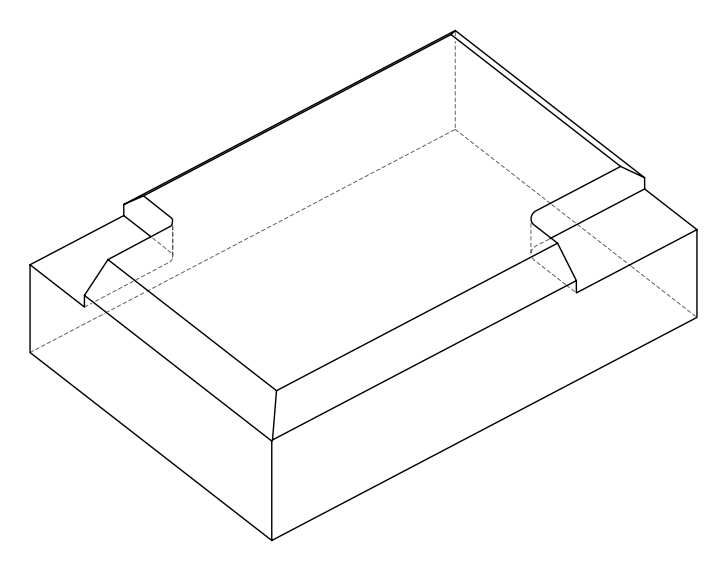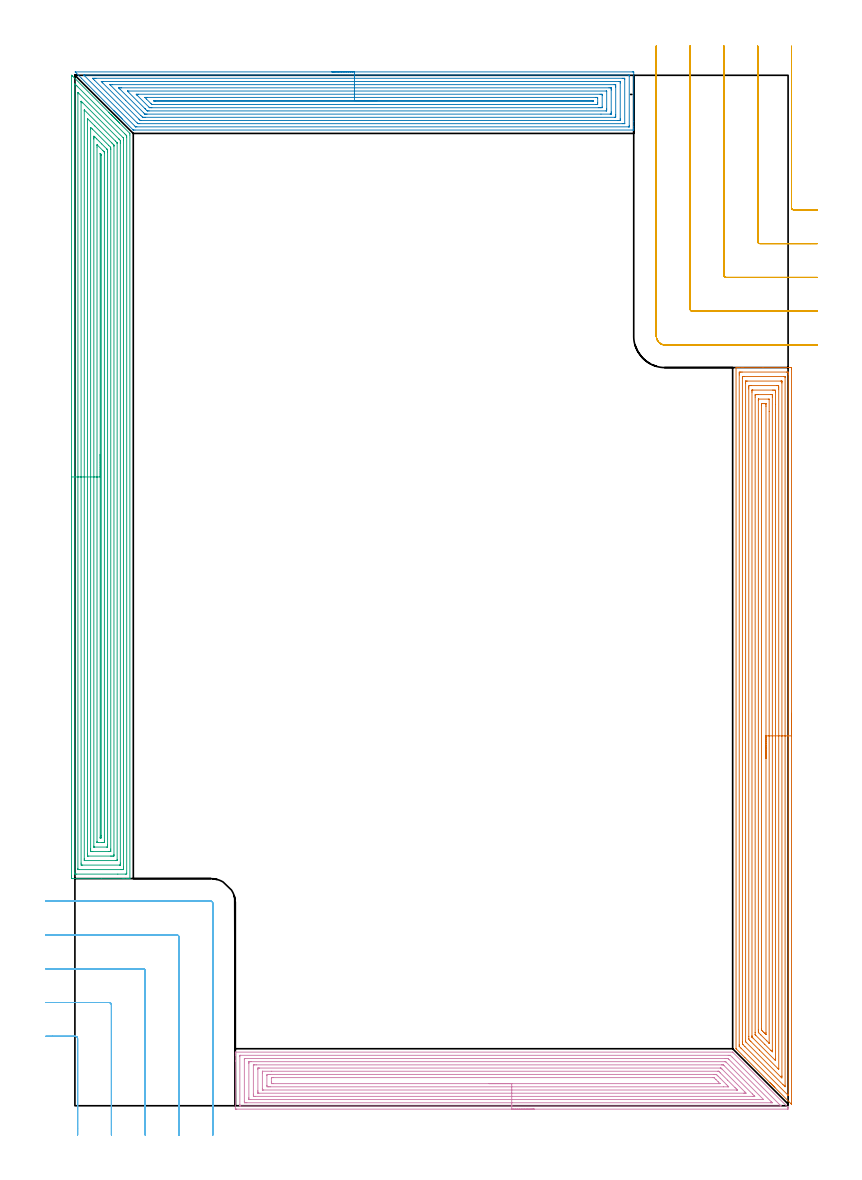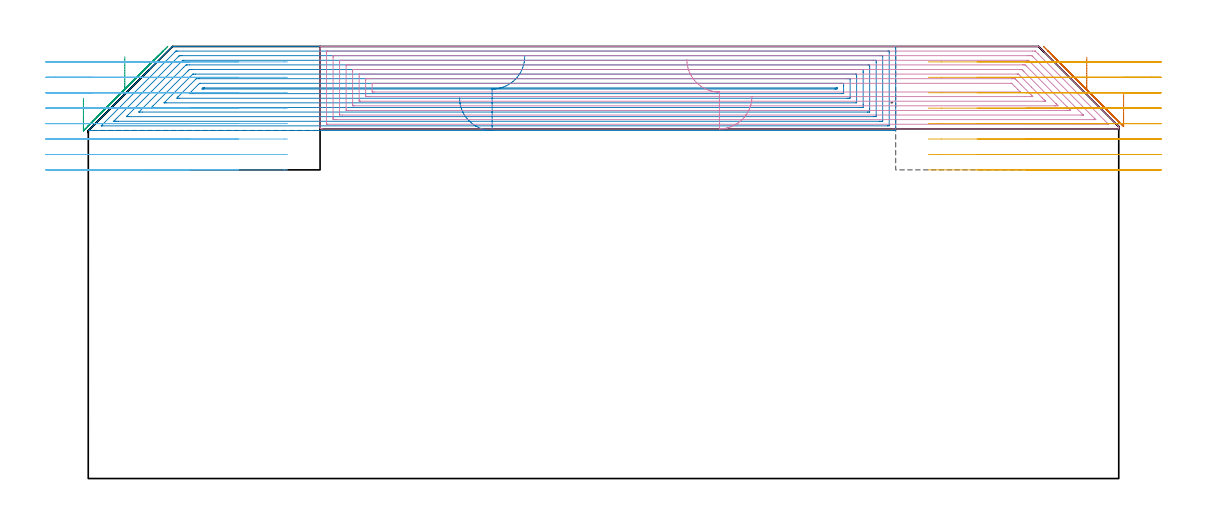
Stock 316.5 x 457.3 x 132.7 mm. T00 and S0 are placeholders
(PLAN: 6 operations, 1 tool changes, 110.3 min)
(1 AREA_MILL | FG_CHAMFER_SURFACE | UGT0205_001 | 23.06 min | 101301 mm3)
(2 AREA_MILL_1 | FG_CHAMFER_SURFACE_1 | UGT0205_001 | 19.04 min | 84866 mm3)
(3 AREA_MILL_2 | FG_CHAMFER_SURFACE_2 | UGT0205_001 | 27.74 min | 117032 mm3)
(4 AREA_MILL_3 | FG_CHAMFER_SURFACE_3 | UGT0205_001 | 17.29 min | 76366 mm3)
(5 MILL_CORNER_NOTCH_RECTANGULAR | CORNER_NOTCH_RECTANGULAR | UGT0201_094 | Follow Part, ap 5, ae 75% | 12.65 min | 329867 mm3)
(6 MILL_CORNER_NOTCH_RECTANGULAR_1 | CORNER_NOTCH_RECTANGULAR_1 | UGT0201_094 | Follow Part, ap 5, ae 75% | 10.48 min | 265559 mm3)
(TOOL UGT0205_001 | Chamfer Mill 20 x 3 x 45 deg. | D20 FL50 Z2)
(TOOL UGT0201_094 | End mill 20 mm | D20 FL38 Z4)
(OP 1 AREA_MILL)
G17 G21 G94 G90
T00 M6
G54
G17 G0 G90 X318. Y174.15 S1061 M3
G43 Z142.7 H0
Z118.1
G94 G1 Y174.112 Z117.228 F250.
Y173.998 Z116.364
Y173.809 Z115.512
Y173.547 Z114.68
Y173.213 Z113.874
Y172.81 Z113.1
Y172.342 Z112.364
Y171.81 Z111.672
Y171.221 Z111.029
Y170.578 Z110.44
Y169.886 Z109.908
Y169.15 Z109.44
Y168.376 Z109.037
Y167.57 Z108.703
Y166.738 Z108.441
Y165.887 Z108.252
Y165.022 Z108.138
Y164.15 Z108.1
Y0.857
X317.993 Y0.719 Z108.106
X317.845 Y0.857 Z108.255
X317.669 Y1.031 Z108.431
X310.703 Y7.996 Z115.395
X310.538 Y8.16 Z115.557
X310.377 Y8.322 Z115.721
X310.257 Y8.442 Z115.841
X310.098 Y8.6 Z115.997
X309.944 Y8.755 Z116.154
X309.811 Y8.888 Z116.287
X309.658 Y9.039 Z116.437
X309.51 Y9.189 Z116.588
X309.365 Y9.334 Z116.733
X309.218 Y9.479 Z116.877
X309.076 Y9.622 Z117.021
X308.918 Y9.78 Z117.179
X308.779 Y9.919 Z117.317
X308.643 Y10.056 Z117.455
X308.472 Y10.227 Z117.626
X297.344 Y21.355 Z128.755
X293.499 Y25.201 Z132.6
X293.404 Y25.305 Z132.69
X293.4 Y25.396 Z132.7
Y327.443
X293.406 Y327.59 Z132.693
X293.7 Y327.6 Z132.399
X294.085 Z132.014
X294.705 Z131.39
X295.895 Z130.202
X296.464 Z129.63
X305.267 Z120.831
X316.98 Z109.117
X317.575 Y327.595 Z108.523
X317.992 Y327.59 Z108.106
X317.996 Y327.424 Z108.102
X317.999 Y326.997 Z108.101
X318. Y164.15 Z108.1
X316.586 Z109.514
X316.585 Y4.873 Z109.515
X316.584 Y4.611 Z109.516
X316.582 Y4.581 Z109.518
X316.581 Y4.579 Z109.519
X316.572 Y4.585 Z109.528
X316.532 Y4.619 Z109.568
X316.496 Y4.654 Z109.604
X316.277 Y4.873 Z109.823
X295.585 Y25.565 Z130.515
X294.868 Y26.288 Z131.232
X294.821 Y26.342 Z131.279
X294.819 Y26.386 Z131.281
X294.816 Y26.484 Z131.284
X294.815 Y26.679 Z131.285
X294.814 Y27.07 Z131.286
Y324.32
X294.816 Y325.1 Z131.284
X294.817 Y325.212 Z131.283
X294.827 Y325.59 Z131.273
X295.205 Y325.597 Z130.895
X295.585 Y325.599 Z130.515
X296.082 Y325.6 Z130.018
X315.815 Y325.599 Z110.285
X316.316 Y325.596 Z109.784
X316.501 Y325.59 Z109.599
X316.579 Y325.563 Z109.521
X316.584 Y325.325 Z109.516
X316.585 Y325.212 Z109.515
X316.586 Y324.43 Z109.514
Y164.15
X315.172 Z110.928
X315.171 Y9.095 Z110.929
X315.169 Y8.442 Z110.931
X315.161 Z110.939
X314.936 Y8.664 Z111.164
X314.265 Y9.334 Z111.835
X297.344 Y26.255 Z128.756
X296.464 Y27.138 Z129.636
X296.424 Y27.18 Z129.676
X296.236 Y27.412 Z129.864
X296.23 Y28.073 Z129.87
X296.229 Y28.311 Z129.871
Y322.774
X296.234 Y323.427 Z129.866
X296.235 Y323.545 Z129.865
X296.243 Y323.591 Z129.857
X296.298 Y323.596 Z129.802
X296.464 Y323.598 Z129.636
X297.174 Y323.6 Z128.926
X314.766 Z111.334
X314.936 Y323.598 Z111.164
X315.106 Y323.594 Z110.994
X315.153 Y323.59 Z110.947
X315.165 Y323.584 Z110.935
X315.167 Y323.57 Z110.933
X315.17 Y323.507 Z110.93
X315.171 Y323.427 Z110.929
Y323.188
X315.172 Y164.15 Z110.928
X313.757 Z112.343
Y13.207
X313.755 Y12.904 Z112.345
X313.75 Y12.321 Z112.35
X313.177 Y12.873 Z112.923
X313.145 Y12.904 Z112.955
X297.977 Y28.073 Z128.123
X297.724 Y28.334 Z128.376
X297.653 Y28.408 Z128.447
X297.65 Y28.442 Z128.45
X297.646 Y28.515 Z128.454
X297.644 Y28.661 Z128.456
X297.643 Y320.75 Z128.457
X297.646 Y321.336 Z128.454
X297.65 Y321.535 Z128.45
X297.654 Y321.59 Z128.446
X297.7 Y321.593 Z128.4
X297.805 Y321.596 Z128.295
X298.223 Y321.6 Z127.877
X298.266 Z127.834
X313.219 Z112.881
X313.599 Y321.598 Z112.501
X313.694 Y321.595 Z112.406
X313.74 Y321.59 Z112.36
X313.751 Y321.585 Z112.349
X313.752 Y321.57 Z112.348
X313.755 Y321.476 Z112.345
X313.757 Y321.054 Z112.343
Y320.75
Y164.15
X312.343 Z113.757
Y16.426
X312.341 Y16.379 Z113.759
X312.337 Y16.286 Z113.763
X312.329 Y16.18 Z113.771
X312.297 Y16.209 Z113.803
X312.027 Y16.473 Z114.073
X303.771 Y24.727 Z122.329
X299.983 Y28.516 Z126.117
X299.536 Y28.965 Z126.564
X299.103 Y29.407 Z126.997
X299.062 Y29.857 Z127.038
X299.06 Y29.901 Z127.04
X299.057 Y30.75 Z127.043
Y30.796
Y318.12
X299.059 Y318.966 Z127.041
X299.061 Y319.009 Z127.039
X299.103 Y319.59 Z126.997
X299.361 Y319.596 Z126.739
X299.983 Y319.599 Z126.117
X300.237 Y319.6 Z125.863
X311.417 Y319.599 Z114.683
X311.673 Y319.598 Z114.427
X312.297 Y319.59 Z113.803
X312.339 Y318.966 Z113.761
X312.341 Y318.921 Z113.759
X312.343 Y318.073 Z113.757
Y164.15
X310.929 Z115.171
Y20.934
X310.928 Y20.539 Z115.172
X310.924 Y20.042 Z115.176
X310.923 Y20.038 Z115.177
X310.91 Y20.042 Z115.19
X310.538 Y20.411 Z115.562
X300.862 Y30.086 Z125.238
X300.534 Y30.419 Z125.566
X300.494 Y30.462 Z125.606
X300.478 Y30.483 Z125.622
X300.476 Y30.512 Z125.624
X300.473 Y30.618 Z125.627
X300.472 Y30.75 Z125.628
X300.471 Y31.146 Z125.629
X300.472 Y316.685 Z125.628
X300.474 Y317.181 Z125.626
X300.477 Y317.572 Z125.623
X300.481 Y317.591 Z125.619
X300.502 Y317.593 Z125.598
X300.553 Y317.597 Z125.547
X300.656 Y317.599 Z125.444
X300.862 Y317.6 Z125.238
X309.658 Y317.599 Z116.442
X310.127 Y317.597 Z115.973
X310.538 Y317.59 Z115.562
X310.922 Y317.568 Z115.178
X310.925 Y317.181 Z115.175
X310.928 Y316.785 Z115.172
X310.929 Y311.15 Z115.171
Y164.15
X309.515 Z116.585
X309.514 Y24.65 Z116.586
X309.513 Y24.504 Z116.587
X309.508 Y23.912 Z116.592
X308.895 Y24.504 Z117.205
X306.14 Y27.257 Z119.96
X302.192 Y31.206 Z123.908
X301.975 Y31.426 Z124.125
X301.922 Y31.482 Z124.178
X301.898 Y31.511 Z124.202
X301.892 Y31.537 Z124.208
X301.89 Y31.642 Z124.21
X301.886 Y32.388 Z124.214
X301.885 Y32.534 Z124.215
Y314.504
X301.887 Y315.25 Z124.213
X301.888 Y315.397 Z124.212
X301.892 Y315.574 Z124.208
X302.221 Y315.59 Z123.879
X302.423 Y315.598 Z123.677
X302.621 Y315.599 Z123.479
X303.3 Y315.6 Z122.8
X308.779 Z117.321
X309.459 Y315.598 Z116.641
X309.492 Y315.594 Z116.608
X309.499 Y315.592 Z116.601
X309.508 Y315.549 Z116.592
X309.51 Y315.397 Z116.59
X309.514 Y314.65 Z116.586
X309.515 Y314.504 Z116.585
Y164.15
X308.1 Z118.
Y28.073
X308.099 Y27.87 Z118.001
X308.096 Y27.801 Z118.004
X308.094 Y27.765 Z118.006
X308.023 Y27.831 Z118.077
X307.899 Y27.95 Z118.201
X307.774 Y28.073 Z118.326
X307.019 Y28.827 Z119.081
X304.381 Y31.466 Z121.719
X304.205 Y31.642 Z121.895
X303.501 Y32.35 Z122.599
X303.319 Y32.534 Z122.781
X303.307 Y32.732 Z122.793
X303.301 Y33.427 Z122.799
X303.3 Y33.63 Z122.8
Y312.924
X303.301 Y313.128 Z122.799
X303.305 Y313.537 Z122.795
X303.307 Y313.586 Z122.793
X303.314 Y313.591 Z122.786
X303.339 Y313.595 Z122.761
X303.393 Y313.598 Z122.707
X303.501 Y313.6 Z122.599
X307.911 Y313.599 Z118.189
X308.094 Y313.585 Z118.006
X308.099 Y313.534 Z118.001
Y313.517
X308.1 Y308.077 Z118.
Y164.15
X306.686 Z119.414
Y32.534
X306.683 Y31.983 Z119.417
X306.679 Y31.642 Z119.421
X306.676 Y31.63 Z119.424
X306.659 Y31.642 Z119.441
X306.14 Y32.157 Z119.96
X305.762 Y32.534 Z120.338
X305.26 Y33.036 Z120.84
X304.871 Y33.427 Z121.229
X304.74 Y33.565 Z121.36
X304.72 Y33.588 Z121.38
X304.718 Y33.601 Z121.382
X304.715 Y33.635 Z121.385
X304.714 Y33.704 Z121.386
Y33.981
Y310.935
X304.716 Y311.487 Z121.384
X304.718 Y311.568 Z121.382
X304.72 Y311.585 Z121.38
X304.729 Y311.59 Z121.371
X304.769 Y311.594 Z121.331
X304.932 Y311.598 Z121.168
X305.26 Y311.6 Z120.84
X305.484 Z120.616
X306.14 Z119.96
X306.364 Z119.736
X306.548 Y311.597 Z119.552
X306.64 Y311.593 Z119.46
X306.679 Y311.59 Z119.421
X306.68 Y311.563 Z119.42
X306.684 Y311.275 Z119.416
X306.686 Y310.935 Z119.414
Y310.381
Y164.15
Y163.278 Z119.452
Y162.414 Z119.566
Y161.562 Z119.754
Y160.73 Z120.017
Y159.924 Z120.351
Y159.15 Z120.753
Y158.414 Z121.222
Y157.722 Z121.753
Y157.079 Z122.343
Y156.49 Z122.986
Y155.959 Z123.678
Y155.49 Z124.414
Y155.087 Z125.188
Y154.753 Z125.994
Y154.491 Z126.826
Y154.302 Z127.677
Y154.188 Z128.542
Y154.15 Z129.414
G0 Z142.7
M5
M2
(OP 2 AREA_MILL_1)
G17 G21 G94 G90
T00 M6
G54
G17 G0 G90 X114.05 Y458.8 S1061 M3
G43 Z142.7 H0
Z116.9
G94 G1 X114.088 Z116.028 F250.
X114.202 Z115.164
X114.391 Z114.312
X114.653 Z113.48
X114.987 Z112.674
X115.39 Z111.9
X115.858 Z111.164
X116.39 Z110.472
X116.979 Z109.829
X117.622 Z109.24
X118.314 Z108.708
X119.05 Z108.24
X119.824 Z107.837
X120.63 Z107.503
X121.462 Z107.241
X122.313 Z107.052
X123.178 Z106.938
X124.05 Z106.9
X247.377
X247.764 Y458.797 Z106.902
X247.99 Y458.792 Z106.906
X248. Y458.563 Z107.134
Y436.778 Z128.917
Y434.391 Z131.304
Y433.694 Z132.005
Y433.398 Z132.302
Y433.025 Z132.666
X247.991 Y433.003 Z132.688
X247.825 Y433. Z132.7
X26.639
X25.905 Y433.004 Z132.69
X25.845 Y433.056 Z132.642
X25.818 Y433.081 Z132.617
X25.746 Y433.153 Z132.544
X20.966 Y437.932 Z127.764
X20.83 Y438.069 Z127.629
X20.662 Y438.237 Z127.461
X20.523 Y438.375 Z127.321
X20.383 Y438.515 Z127.182
X20.223 Y438.675 Z127.022
X20.08 Y438.817 Z126.878
X19.937 Y438.962 Z126.735
X19.785 Y439.114 Z126.584
X19.638 Y439.26 Z126.435
X19.49 Y439.409 Z126.289
X19.346 Y439.553 Z126.145
X19.195 Y439.703 Z125.992
X19.043 Y439.856 Z125.842
X18.908 Y439.991 Z125.707
X18.752 Y440.145 Z125.55
X18.596 Y440.303 Z125.395
X18.469 Y440.43 Z125.268
X18.309 Y440.588 Z125.107
X18.149 Y440.75 Z124.948
X18.031 Y440.868 Z124.83
X17.867 Y441.031 Z124.664
X17.702 Y441.197 Z124.501
X17.592 Y441.307 Z124.391
X17.424 Y441.473 Z124.221
X17.256 Y441.643 Z124.055
X2.891 Y456.009 Z109.69
X0.392 Y458.507 Z107.191
X0.276 Y458.624 Z107.074
X0.167 Y458.737 Z106.961
X0.119 Y458.792 Z106.906
X0.245 Y458.799 Z106.901
X0.276 Y458.8 Z106.9
X124.05
Y457.386 Z108.314
X245.59 Y457.385 Z108.315
X245.615
X245.99 Y457.368 Z108.332
X245.994 Y457.256 Z108.444
X245.999 Y457.004 Z108.696
Y434.871 Z130.829
X245.991 Y434.464 Z131.236
X245.988 Y434.42 Z131.28
X245.97 Y434.418 Z131.282
X245.916 Y434.416 Z131.284
X245.808 Y434.415 Z131.285
X245.59 Y434.414 Z131.286
X27.509
X27.074 Y434.416 Z131.284
X26.966 Y434.419 Z131.281
X26.944 Y434.421 Z131.279
X26.906 Y434.453 Z131.247
X26.833 Y434.521 Z131.179
X26.639 Y434.711 Z130.989
X4.297 Y457.052 Z108.648
X4.088 Y457.265 Z108.435
X4.012 Y457.345 Z108.355
X3.987 Y457.374 Z108.326
X4.006 Y457.379 Z108.321
X4.101 Y457.382 Z108.318
X4.297 Y457.386 Z108.314
X4.321
X124.05
Y455.972 Z109.728
X242.909 Y455.971 Z109.729
X243.468 Y455.97 Z109.73
X243.803 Y455.967 Z109.733
X243.914 Y455.965 Z109.735
X243.99 Y455.958 Z109.742
X243.994 Y455.834 Z109.866
X243.998 Y455.638 Z110.062
X244. Y455.443 Z110.257
X243.999 Y435.967 Z129.733
X243.996 Y435.901 Z129.799
X243.99 Y435.85 Z129.85
X243.984 Y435.835 Z129.865
X243.97 Y435.834 Z129.866
X243.803 Y435.831 Z129.869
X243.245 Y435.829 Z129.871
X242.909 Y435.828 Z129.872
X28.762 Y435.829 Z129.871
X28.427 Y435.83 Z129.87
X28.091 Y435.834 Z129.866
X27.998 Y435.835 Z129.865
X27.939 Y435.872 Z129.828
X27.838 Y435.968 Z129.732
X27.639 Y436.162 Z129.538
X8.766 Y455.033 Z110.667
X8.163 Y455.638 Z110.062
X7.872 Y455.935 Z109.765
X7.854 Y455.965 Z109.735
X7.872 Y455.966 Z109.734
X8.431 Y455.97 Z109.73
X8.766 Y455.971 Z109.729
X9.323 Y455.972 Z109.728
X124.05
Y454.557 Z111.143
X241.32
X241.885 Y454.555 Z111.145
X241.943 Y454.553 Z111.147
X241.978 Y454.551 Z111.149
X241.99 Y454.517 Z111.183
X241.994 Y454.307 Z111.393
X242. Y453.883 Z111.817
Y437.947 Z127.753
X241.997 Y437.497 Z128.203
X241.992 Y437.28 Z128.42
X241.99 Y437.256 Z128.444
X241.975 Y437.25 Z128.45
X241.917 Y437.247 Z128.453
X241.816 Y437.244 Z128.456
X241.122 Y437.243 Z128.457
X240.924
X29.32
X29.121 Y437.244 Z128.456
X29.037 Y437.248 Z128.452
X29.019 Y437.249 Z128.451
X28.937 Y437.323 Z128.377
X28.774 Y437.48 Z128.22
X28.54 Y437.71 Z127.99
X28.427 Y437.822 Z127.878
X12.34 Y453.908 Z111.792
X11.949 Y454.302 Z111.398
X11.759 Y454.497 Z111.203
X11.715 Y454.545 Z111.155
X11.713 Y454.552 Z111.148
X11.722 Y454.553 Z111.147
X11.783 Y454.555 Z111.145
X12.34 Y454.557 Z111.143
X12.538
X124.05
Y453.143 Z112.557
X239.334
X239.496 Y453.141 Z112.559
X239.82 Y453.136 Z112.564
X239.99 Y453.128 Z112.572
X239.994 Y453.076 Z112.624
X239.996 Y452.983 Z112.717
X240. Y452.323 Z113.377
Y452.097 Z113.603
Y439.703 Z125.997
X239.997 Y439.047 Z126.653
X239.99 Y438.817 Z126.883
X239.974 Y438.664 Z127.036
X239.659 Y438.659 Z127.041
X239.496 Y438.658 Z127.042
X31.108 Y438.657 Z127.043
X30.374 Y438.658 Z127.042
X30.214 Y438.66 Z127.04
X30.057 Y438.664 Z127.036
X29.893 Y438.817 Z126.883
X29.32 Y439.379 Z126.321
X22.514 Y446.184 Z119.516
X15.716 Y452.983 Z112.717
X15.652 Y453.049 Z112.651
X15.603 Y453.103 Z112.597
X15.577 Y453.132 Z112.568
X15.593 Y453.136 Z112.564
X15.756 Y453.14 Z112.56
X15.915 Y453.142 Z112.558
X16.647 Y453.143 Z112.557
X124.05
Y451.729 Z113.971
X237.026 Y451.728 Z113.972
X237.547 Y451.726 Z113.974
X237.926 Y451.722 Z113.978
X237.99 Y451.717 Z113.983
X237.996 Y451.653 Z114.047
X237.999 Y451.212 Z114.488
X238. Y450.763 Z114.937
Y441.025 Z124.675
X237.999 Y440.588 Z125.112
X237.995 Y440.144 Z125.556
X237.99 Y440.082 Z125.618
X237.937 Y440.078 Z125.622
X237.808 Y440.075 Z125.625
X237.547 Y440.072 Z125.628
X233.464 Y440.071 Z125.629
X32.001 Y440.072 Z125.628
X31.627 Y440.073 Z125.627
X31.108 Y440.078 Z125.622
X31.078 Y440.081 Z125.619
X31.044 Y440.112 Z125.588
X30.972 Y440.179 Z125.521
X30.833 Y440.316 Z125.384
X30.559 Y440.588 Z125.112
X19.937 Y451.212 Z114.488
X19.49 Y451.663 Z114.037
X19.441 Y451.717 Z113.983
X19.49 Y451.722 Z113.978
X19.865 Y451.726 Z113.974
X20.383 Y451.728 Z113.972
X20.755 Y451.729 Z113.971
X124.05
Y450.315 Z115.385
X235.772 Y450.314 Z115.386
X235.966 Y450.308 Z115.392
X235.99 Y450.245 Z115.455
X235.993 Y450.22 Z115.48
X235.999 Y450.09 Z115.61
Y442.359 Z123.341
X235.998 Y442.123 Z123.577
X235.99 Y441.883 Z123.817
X235.97 Y441.492 Z124.208
X235.76 Y441.486 Z124.214
X235.747 Y441.485 Z124.215
X32.895
X32.442 Y441.488 Z124.212
X32.222 Y441.49 Z124.21
X32.117 Y441.493 Z124.207
X32.001 Y441.601 Z124.099
X31.239 Y442.359 Z123.341
X31.108 Y442.489 Z123.211
X23.404 Y450.195 Z115.505
X23.349 Y450.252 Z115.448
X23.313 Y450.293 Z115.407
X23.301 Y450.309 Z115.391
X23.312 Y450.31 Z115.39
X23.527 Y450.312 Z115.388
X23.958 Y450.315 Z115.385
X124.05
Y448.9 Z116.8
X233.079
X233.628 Y448.897 Z116.803
X233.972 Y448.893 Z116.807
X233.998 Y448.556 Z117.144
X233.999 Y448.529 Z117.171
Y443.218 Z122.482
X233.972 Y442.907 Z122.793
X233.424 Y442.902 Z122.798
X233.079 Y442.9 Z122.8
X232.533
X34.136
X33.789
X33.238 Y442.904 Z122.796
X33.161 Y442.906 Z122.794
X32.994 Y443.06 Z122.64
X32.895 Y443.152 Z122.548
X27.533 Y448.515 Z117.185
X27.494 Y448.556 Z117.144
X27.192 Y448.893 Z116.807
X27.533 Y448.897 Z116.803
X28.079 Y448.9 Z116.8
X124.05
Y447.486 Z118.214
X231.291 Y447.485 Z118.215
X231.479
X231.989 Y447.479 Z118.221
X231.998 Y446.97 Z118.73
X232. Y445.198 Z120.502
X231.998 Y445.015 Z120.685
X231.992 Y444.321 Z121.379
X231.291 Y444.315 Z121.385
X231.105 Y444.314 Z121.386
X34.496
X34.319 Y444.316 Z121.384
X34.232 Y444.318 Z121.382
X34.192 Y444.32 Z121.38
X34.11 Y444.398 Z121.302
X33.789 Y444.709 Z120.991
X31.711 Y446.785 Z118.915
X31.108 Y447.391 Z118.309
X31.049 Y447.458 Z118.242
X31.031 Y447.479 Z118.221
X31.108 Y447.481 Z118.219
X31.296 Y447.484 Z118.216
X32.001 Y447.486 Z118.214
X32.187
X124.05
Y446.072 Z119.628
X229.331 Y446.071 Z119.629
X229.504 Y446.07 Z119.63
X229.677 Y446.066 Z119.634
X229.99 Y446.057 Z119.643
X229.995 Y445.9 Z119.8
X229.996 Y445.777 Z119.923
X229.994 Y445.747 Z119.953
X229.991 Y445.737 Z119.963
X229.966 Y445.735 Z119.965
X229.851 Y445.731 Z119.969
X229.677 Y445.728 Z119.972
X35.749
X35.576 Y445.729 Z119.971
X35.402 Y445.732 Z119.968
X35.288 Y445.735 Z119.965
X35.215 Y445.742 Z119.958
X35.184 Y445.772 Z119.928
X35.056 Y445.9 Z119.8
X34.9 Y446.065 Z119.635
X35.229 Y446.07 Z119.63
X35.403 Y446.071 Z119.629
X124.05 Y446.072 Z119.628
X124.922 Z119.666
X125.786 Z119.78
X126.638 Z119.969
X127.47 Z120.231
X128.276 Z120.565
X129.05 Z120.968
X129.786 Z121.436
X130.478 Z121.968
X131.121 Z122.557
X131.71 Z123.2
X132.241 Z123.892
X132.71 Z124.628
X133.113 Z125.402
X133.447 Z126.208
X133.709 Z127.04
X133.898 Z127.891
X134.012 Z128.756
X134.05 Z129.628
G0 Z142.7
M5
M2
(OP 3 AREA_MILL_2)
G17 G21 G94 G90
T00 M6
G54
G17 G0 G90 X-1.5 Y269.05 S1061 M3
G43 Z142.7 H0
Z116.8
G94 G1 Y269.088 Z115.929 F250.
Y269.202 Z115.064
Y269.391 Z114.212
Y269.653 Z113.38
Y269.987 Z112.574
Y270.39 Z111.8
Y270.858 Z111.064
Y271.39 Z110.372
Y271.979 Z109.729
Y272.622 Z109.14
Y273.314 Z108.609
Y274.05 Z108.14
Y274.824 Z107.737
Y275.63 Z107.403
Y276.462 Z107.141
Y277.313 Z106.952
Y278.178 Z106.838
Y279.05 Z106.8
X-1.499 Y457.047 Z106.801
X-1.493 Y457.287 Z106.807
X-1.491 Y457.299 Z106.808
X-1.413 Y457.298 Z106.887
X-1.403 Y457.296 Z106.896
X-1.388 Y457.287 Z106.911
X-1.332 Y457.232 Z106.968
X-0.969 Y456.871 Z107.328
X15.055 Y440.845 Z123.355
X15.442 Y440.46 Z123.738
X15.926 Y439.974 Z124.226
X16.17 Y439.731 Z124.468
X16.329 Y439.573 Z124.624
X16.486 Y439.415 Z124.783
X16.617 Y439.284 Z124.914
X16.773 Y439.13 Z125.068
X16.927 Y438.975 Z125.224
X17.063 Y438.838 Z125.361
X17.216 Y438.686 Z125.511
X17.367 Y438.534 Z125.665
X17.509 Y438.392 Z125.807
X17.66 Y438.243 Z125.955
X17.808 Y438.093 Z126.106
X17.956 Y437.945 Z126.253
X18.103 Y437.799 Z126.399
X18.249 Y437.652 Z126.547
X18.402 Y437.499 Z126.7
X18.547 Y437.355 Z126.842
X18.69 Y437.211 Z126.987
X18.848 Y437.053 Z127.146
X18.99 Y436.912 Z127.286
X19.131 Y436.771 Z127.428
X19.295 Y436.606 Z127.592
X19.434 Y436.468 Z127.73
X19.571 Y436.33 Z127.869
X19.741 Y436.16 Z128.039
X19.877 Y436.024 Z128.173
X24.325 Y431.576 Z132.621
X24.397 Y431.495 Z132.688
X24.4 Y430.804 Z132.7
Y100.962
X24.397 Y100.81 Z132.688
X24.37 Y100.807 Z132.661
X24.014 Y100.8 Z132.314
X23.627 Z131.926
X22.982 Z131.277
X21.773 Z130.07
X21.208 Z129.502
X11.823 Z120.12
X-0.969 Y100.801 Z107.328
X-1.184 Y100.803 Z107.113
X-1.492 Y100.808 Z106.806
X-1.494 Y100.88 Z106.803
X-1.499 Y101.408 Z106.801
X-1.5 Y101.942 Z106.8
Y279.05
X-0.086 Z108.214
X-0.085 Y453.121 Z108.215
X-0.082 Y453.521 Z108.218
X0.327 Y453.121 Z108.627
X0.805 Y452.645 Z109.105
X1.222 Y452.228 Z109.522
X22.095 Y431.355 Z130.395
X22.644 Y430.804 Z130.944
X22.982 Y430.456 Z131.282
X22.986 Y429.911 Z131.286
Y103.194
X22.982 Y102.81 Z131.282
X22.485 Y102.802 Z130.785
X19.049 Y102.8 Z127.349
X0.805 Z109.105
X0.307 Y102.802 Z108.607
X-0.082 Y102.81 Z108.218
X-0.086 Y103.194 Z108.214
Y103.197
Y279.05
X1.329 Z109.629
Y449.022
X1.331 Y449.55 Z109.631
X1.333 Y449.642 Z109.633
X1.334 Y449.648 Z109.634
X1.358 Y449.631 Z109.658
X1.448 Y449.55 Z109.748
X1.692 Y449.308 Z109.992
X21.4 Y429.6 Z129.7
X21.496 Y429.501 Z129.796
X21.543 Y429.45 Z129.843
X21.563 Y429.426 Z129.863
X21.564 Y429.384 Z129.864
X21.569 Y429.019 Z129.869
X21.571 Y428.653 Z129.871
Y105.872
X21.569 Y105.508 Z129.869
X21.564 Y104.979 Z129.864
X21.557 Y104.81 Z129.857
X21.383 Y104.803 Z129.683
X21.208 Y104.801 Z129.508
X20.499 Y104.8 Z128.799
X1.87 Z110.17
X1.692 Y104.802 Z109.992
X1.514 Y104.805 Z109.814
X1.396 Y104.81 Z109.696
X1.335 Y104.822 Z109.635
X1.333 Y104.858 Z109.633
X1.331 Y104.979 Z109.631
X1.329 Y105.344 Z109.629
Y279.05
X2.743 Z111.043
X2.744 Y445.087 Z111.044
X2.748 Y445.7 Z111.048
X2.75 Y445.765 Z111.05
X2.755 Y445.785 Z111.055
X2.802 Y445.74 Z111.102
X3.022 Y445.525 Z111.322
X3.465 Y445.087 Z111.765
X19.532 Y429.019 Z127.832
X19.632 Y428.917 Z127.932
X19.834 Y428.708 Z128.134
X20.15 Y428.376 Z128.45
X20.154 Y428.294 Z128.454
X20.155 Y428.126 Z128.455
X20.157 Y427.398 Z128.457
Y427.233
Y107.657
X20.153 Y106.933 Z128.453
X20.15 Y106.827 Z128.45
X20.147 Y106.809 Z128.447
X20.125 Y106.807 Z128.425
X20.073 Y106.804 Z128.373
X19.86 Y106.801 Z128.16
X3.431 Y106.8 Z111.731
X3.029 Y106.806 Z111.329
X2.828 Y106.81 Z111.128
X2.749 Y106.824 Z111.049
X2.743 Y107.657 Z111.043
Y279.05
X4.157 Z112.457
X4.158 Y441.516 Z112.458
X4.159 Y441.712 Z112.459
X4.163 Y441.909 Z112.463
X4.164 Y441.923 Z112.464
X4.171 Y441.919 Z112.471
X4.213 Y441.883 Z112.513
X4.276 Y441.825 Z112.576
X17.975 Y428.126 Z126.275
X18.547 Y427.549 Z126.847
X18.703 Y427.387 Z127.003
X18.736 Y427.347 Z127.036
X18.739 Y427.299 Z127.039
X18.741 Y427.233 Z127.041
X18.743 Y427.036 Z127.043
Y109.245
X18.741 Y109.047 Z127.041
X18.739 Y108.916 Z127.039
X18.736 Y108.819 Z127.036
X18.705 Y108.81 Z127.005
X18.547 Y108.805 Z126.847
X18.297 Y108.801 Z126.597
X4.262 Z112.562
X4.206 Y108.803 Z112.506
X4.175 Y108.806 Z112.475
X4.165 Y108.809 Z112.465
X4.163 Y108.851 Z112.463
X4.158 Y109.245 Z112.458
X4.157 Y109.443 Z112.457
Y109.64
Y279.05
X5.571 Z113.871
X5.572 Y437.945 Z113.872
X5.573 Y438.021 Z113.873
X5.576 Y438.058 Z113.876
X5.577 Y438.062 Z113.877
X5.582 Y438.06 Z113.882
X5.705 Y437.945 Z114.005
X8.831 Y434.821 Z117.131
X16.419 Y427.233 Z124.719
X16.773 Y426.877 Z125.073
X17.303 Y426.341 Z125.603
X17.322 Y426.302 Z125.622
X17.325 Y426.27 Z125.625
X17.327 Y426.201 Z125.627
X17.328 Y426.061 Z125.628
X17.329 Y425.781 Z125.629
Y111.561
X17.327 Y111.228 Z125.627
X17.324 Y110.948 Z125.624
X17.322 Y110.818 Z125.622
X17.19 Y110.808 Z125.49
X16.773 Y110.803 Z125.073
X16.31 Y110.8 Z124.61
X15.885 Z124.185
X6.127 Y110.801 Z114.427
X5.661 Y110.804 Z113.961
X5.589 Y110.81 Z113.889
X5.578 Y110.888 Z113.878
X5.575 Y111.228 Z113.875
X5.572 Y111.787 Z113.872
X5.571 Y279.05 Z113.871
X6.985 Z115.285
X6.986 Y433.482 Z115.286
X6.987 Y433.51 Z115.287
X7.014 Y434.176 Z115.314
X7.72 Y433.482 Z116.02
X14.998 Y426.204 Z123.298
X15.75 Y425.448 Z124.05
X15.885 Y425.305 Z124.185
X15.913 Y424.555 Z124.213
X15.914 Y424.527 Z124.214
X15.915 Y113.906 Z124.215
X15.912 Y113.013 Z124.212
X15.91 Y112.988 Z124.21
X15.885 Y112.81 Z124.185
X15.209 Y112.801 Z123.509
X7.902 Z116.202
X7.222 Y112.804 Z115.522
X7.014 Y112.81 Z115.314
X6.99 Y113.013 Z115.29
X6.988 Y113.04 Z115.288
X6.985 Y113.906 Z115.285
Y279.05
X8.4 Z116.7
Y429.019
X8.401 Y429.409 Z116.701
X8.404 Y429.911 Z116.704
X8.407 Y430.295 Z116.707
X8.789 Y429.959 Z117.089
X8.84 Y429.911 Z117.14
X9.676 Y429.078 Z117.976
X11.894 Y426.86 Z120.194
X14.111 Y424.642 Z122.411
X14.198 Y424.555 Z122.498
X14.285 Y424.465 Z122.585
X14.461 Y424.28 Z122.761
X14.494 Y424.232 Z122.794
X14.496 Y424.212 Z122.796
X14.499 Y424.166 Z122.799
X14.5 Y423.663 Z122.8
Y423.271
Y115.691
X14.499 Y115.302 Z122.799
X14.494 Y114.908 Z122.794
X14.492 Y114.81 Z122.792
X14.443 Y114.807 Z122.743
X14.333 Y114.803 Z122.633
X14.111 Y114.8 Z122.411
X8.789 Z117.089
X8.567 Y114.803 Z116.867
X8.457 Y114.807 Z116.757
X8.408 Y114.81 Z116.708
X8.406 Y114.843 Z116.706
X8.403 Y114.94 Z116.703
X8.4 Y115.189 Z116.7
Y279.05
X9.814 Z118.114
Y425.448
X9.818 Y426.198 Z118.118
X9.821 Y426.341 Z118.121
X9.827 Y426.466 Z118.127
X9.863 Y426.433 Z118.163
X9.961 Y426.341 Z118.261
X12.337 Y423.967 Z120.637
X12.641 Y423.663 Z120.941
X12.948 Y423.351 Z121.248
X13.035 Y423.26 Z121.335
X13.08 Y423.21 Z121.38
X13.081 Y423.19 Z121.381
X13.084 Y423.097 Z121.384
X13.086 Y422.909 Z121.386
Y422.77
Y117.477
X13.084 Y117.1 Z121.384
X13.082 Y116.911 Z121.382
X13.079 Y116.826 Z121.379
X13.001 Y116.808 Z121.301
X12.337 Y116.802 Z120.637
X12.122 Y116.8 Z120.422
X10.348 Z118.648
X9.856 Y116.805 Z118.156
X9.829 Y116.809 Z118.129
X9.82 Y116.812 Z118.12
X9.818 Y116.824 Z118.118
X9.816 Y116.896 Z118.116
X9.814 Y117.043 Z118.114
Y117.338
Y279.05
X11.228 Z119.528
X11.229 Y422.323 Z119.529
X11.231 Y422.472 Z119.531
X11.234 Y422.59 Z119.534
X11.236 Y422.608 Z119.536
X11.244 Y422.603 Z119.544
X11.274 Y422.576 Z119.574
X11.45 Y422.402 Z119.75
X11.579 Y422.269 Z119.879
X11.642 Y422.2 Z119.942
X11.665 Y422.161 Z119.965
X11.667 Y422.1 Z119.967
X11.67 Y421.877 Z119.97
X11.672 Y421.654 Z119.972
Y119.931
X11.671 Y119.262 Z119.971
X11.669 Y119.041 Z119.969
X11.665 Y118.824 Z119.965
X11.45 Y118.81 Z119.75
X11.297 Y118.807 Z119.597
X11.243 Y118.81 Z119.543
X11.235 Y118.812 Z119.535
X11.232 Y118.836 Z119.532
X11.23 Y118.89 Z119.53
X11.228 Y119.038 Z119.528
Y119.262
Y279.05
Y279.922 Z119.566
Y280.786 Z119.68
Y281.638 Z119.869
Y282.47 Z120.131
Y283.276 Z120.465
Y284.05 Z120.868
Y284.786 Z121.337
Y285.478 Z121.868
Y286.121 Z122.457
Y286.71 Z123.1
Y287.241 Z123.792
Y287.71 Z124.528
Y288.113 Z125.302
Y288.447 Z126.108
Y288.709 Z126.94
Y288.898 Z127.792
Y289.012 Z128.657
Y289.05 Z129.528
G0 Z142.7
M5
M2
(OP 4 AREA_MILL_3)
G17 G21 G94 G90
T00 M6
G54
G17 G0 G90 X203.85 Y-1.5 S1061 M3
G43 Z142.7 H0
Z117.4
G94 G1 X203.812 Z116.528 F250.
X203.698 Z115.663
X203.509 Z114.812
X203.247 Z113.98
X202.913 Z113.174
X202.51 Z112.4
X202.041 Z111.664
X201.51 Z110.972
X200.921 Z110.329
X200.278 Z109.74
X199.586 Z109.208
X198.85 Z108.74
X198.076 Z108.337
X197.27 Z108.003
X196.438 Z107.741
X195.586 Z107.552
X194.722 Z107.438
X193.85 Z107.4
X71.826
X71.534 Y-1.497 Z107.402
X71.21 Y-1.492 Z107.406
X71.2 Y-1.163 Z107.734
Y19.894 Z128.79
Y22.304 Z131.199
Y23.02 Z131.92
Y23.316 Z132.215
X71.207 Y23.739 Z132.631
X71.21 Y23.797 Z132.688
X71.379 Y23.8 Z132.7
X291.737
X291.895 Y23.797 Z132.689
X291.991 Y23.711 Z132.608
X316.301 Y-0.599 Z108.297
X316.47 Y-0.772 Z108.125
X316.497 Y-0.807 Z108.088
X316.5 Y-0.987 Z107.911
Y-1.491 Z107.405
X316.369 Y-1.5 Z107.4
X193.85
Y-0.086 Z108.814
X73.532 Y-0.085 Z108.815
X73.369 Y-0.082 Z108.818
X73.26 Y-0.079 Z108.821
X73.209 Y-0.074 Z108.826
X73.207 Y-0.062 Z108.838
X73.204 Y-0.004 Z108.896
X73.2 Y0.409 Z109.309
Y21.825 Z130.725
X73.204 Y22.304 Z131.204
X73.207 Y22.355 Z131.255
X73.209 Y22.375 Z131.275
X73.287 Y22.379 Z131.279
X73.45 Y22.384 Z131.284
X73.533 Y22.385 Z131.285
X289.949 Y22.386 Z131.286
X290.765 Y22.382 Z131.282
X290.843 Y22.379 Z131.279
X290.863 Y22.375 Z131.275
X290.89 Y22.353 Z131.253
X290.943 Y22.304 Z131.204
X291.737 Y21.513 Z130.413
X313.254 Y-0.004 Z108.896
X313.312 Y-0.069 Z108.831
X313.322 Y-0.082 Z108.818
X313.321 Y-0.083 Z108.817
X313.301 Y-0.085 Z108.815
X313.273 Y-0.086 Z108.814
X193.85
Y1.328 Z110.228
X76.296 Y1.329 Z110.229
X75.854
X75.402 Y1.333 Z110.233
X75.253 Y1.335 Z110.235
X75.21 Y1.342 Z110.242
X75.206 Y1.444 Z110.344
X75.202 Y1.579 Z110.479
X75.201 Y1.781 Z110.681
X75.2 Y1.982 Z110.882
X75.201 Y20.519 Z129.419
X75.202 Y20.719 Z129.619
X75.21 Y20.922 Z129.822
X75.213 Y20.965 Z129.865
X75.233 Y20.967 Z129.867
X75.289 Y20.969 Z129.869
X75.402 Y20.971 Z129.871
X288.602
X289.055
X289.5 Y20.968 Z129.868
X289.722 Y20.965 Z129.865
X289.833 Y20.956 Z129.856
X289.949 Y20.847 Z129.747
X290.28 Y20.519 Z129.419
X309.02 Y1.781 Z110.681
X309.316 Y1.483 Z110.383
X309.399 Y1.397 Z110.297
X309.445 Y1.344 Z110.244
X309.451 Y1.334 Z110.234
X309.445 Y1.333 Z110.233
X309.326 Y1.33 Z110.23
X309.175 Y1.329 Z110.229
X308.722 Y1.328 Z110.228
X193.85
Y2.743 Z111.643
X78.014
X77.252 Y2.749 Z111.649
X77.213
X77.21 Y2.794 Z111.694
X77.205 Y2.902 Z111.802
X77.202 Y3.12 Z112.02
X77.2 Y3.555 Z112.455
Y18.725 Z127.625
X77.202 Y19.176 Z128.076
X77.205 Y19.396 Z128.296
X77.21 Y19.506 Z128.406
X77.214 Y19.551 Z128.451
X77.265 Y19.552 Z128.452
X78.084 Y19.557 Z128.457
X78.154
X288.231
X288.643 Y19.553 Z128.453
X288.745 Y19.55 Z128.45
X288.794 Y19.545 Z128.445
X288.862 Y19.481 Z128.381
X289.055 Y19.294 Z128.194
X291.849 Y16.503 Z125.403
X305.495 Y2.856 Z111.756
X305.565 Y2.785 Z111.685
X305.595 Y2.75 Z111.65
X305.597 Y2.746 Z111.646
X305.596 Y2.745 Z111.645
X305.576 Y2.744 Z111.644
X305.49 Y2.743 Z111.643
X305.146
X193.85
Y4.157 Z113.057
X79.872 Y4.158 Z113.058
X79.275 Y4.161 Z113.061
X79.227 Y4.164 Z113.064
X79.21 Y4.172 Z113.072
X79.204 Y4.232 Z113.132
X79.202 Y4.458 Z113.358
X79.2 Y5.128 Z114.028
X79.201 Y17.842 Z126.742
X79.203 Y18.01 Z126.91
X79.207 Y18.094 Z126.994
X79.209 Y18.13 Z127.03
X79.27 Y18.136 Z127.036
X79.573 Y18.14 Z127.04
X79.872 Y18.142 Z127.042
X80.465 Y18.143 Z127.043
X286.967
X287.267 Y18.141 Z127.041
X287.568 Y18.136 Z127.036
X287.758 Y18.132 Z127.032
X287.857 Y18.037 Z126.937
X288.058 Y17.842 Z126.742
X300.677 Y5.225 Z114.125
X301.443 Y4.458 Z113.358
X301.571 Y4.327 Z113.227
X301.72 Y4.163 Z113.063
X301.685 Y4.161 Z113.061
X301.571 Y4.159 Z113.059
X300.978 Y4.157 Z113.057
X300.677
X193.85
Y5.571 Z114.471
X81.66 Y5.572 Z114.472
X81.437 Y5.573 Z114.473
X81.282 Y5.576 Z114.476
X81.213 Y5.578 Z114.478
X81.21 Y5.617 Z114.517
X81.203 Y5.806 Z114.706
X81.201 Y6.242 Z115.142
X81.2 Y6.701 Z115.601
Y16.058 Z124.958
X81.202 Y16.515 Z125.415
X81.207 Y16.669 Z125.569
X81.21 Y16.719 Z125.619
X81.241 Y16.722 Z125.622
X81.324 Y16.725 Z125.625
X81.66 Y16.728 Z125.628
X81.881 Y16.729 Z125.629
X286.373 Y16.728 Z125.628
X286.597 Y16.727 Z125.627
X286.678 Y16.724 Z125.624
X286.716 Y16.722 Z125.622
X286.877 Y16.567 Z125.467
X287.138 Y16.312 Z125.212
X287.267 Y16.185 Z125.085
X287.395 Y16.058 Z124.958
X297.21 Y6.242 Z115.142
X297.318 Y6.132 Z115.032
X297.53 Y5.913 Z114.813
X297.851 Y5.578 Z114.478
X297.769 Y5.576 Z114.476
X297.101 Y5.572 Z114.472
X296.879 Y5.571 Z114.471
X193.85
Y6.985 Z115.885
X83.597 Y6.986 Z115.886
X83.448 Y6.987 Z115.887
X83.299 Y6.99 Z115.89
X83.21 Y6.993 Z115.893
X83.205 Y7.052 Z115.952
X83.202 Y7.135 Z116.035
X83.2 Y7.382 Z116.282
Y14.52 Z123.42
X83.206 Y15.165 Z124.065
X83.21 Y15.288 Z124.188
X83.217 Y15.308 Z124.208
X83.249 Y15.311 Z124.211
X83.299 Y15.314 Z124.214
X87.321 Y15.315 Z124.215
X285.33
X285.48 Y15.314 Z124.214
X285.629 Y15.31 Z124.21
X285.668 Y15.308 Z124.208
X285.697 Y15.294 Z124.194
X285.744 Y15.253 Z124.153
X285.836 Y15.165 Z124.065
X286.373 Y14.629 Z123.529
X289.675 Y11.328 Z120.228
X292.976 Y8.027 Z116.927
X293.525 Y7.477 Z116.377
X293.863 Y7.135 Z116.035
X293.974 Y7.017 Z115.917
X293.989 Y6.992 Z115.892
X293.923 Y6.989 Z115.889
X293.824 Y6.987 Z115.887
X293.674 Y6.985 Z115.885
X293.525
X193.85
Y8.399 Z117.299
X86.65 Y8.4 Z117.3
X86.13
X85.754 Y8.402 Z117.302
X85.236 Y8.407 Z117.307
X85.203 Y8.919 Z117.819
X85.201 Y8.954 Z117.854
Y13.381 Z122.281
X85.202 Y13.415 Z122.315
X85.236 Y13.893 Z122.793
X85.612 Y13.897 Z122.797
X86.13 Y13.9 Z122.8
X86.503
X283.692
X284.067 Y13.898 Z122.798
X284.586 Y13.893 Z122.793
X284.654 Y13.888 Z122.788
X284.727 Y13.818 Z122.718
X284.877 Y13.673 Z122.573
X285.172 Y13.381 Z122.281
X285.48 Y13.074 Z121.974
X286.373 Y12.18 Z121.08
X289.055 Y9.498 Z118.398
X289.632 Y8.919 Z117.819
X289.949 Y8.596 Z117.496
X290.123 Y8.406 Z117.306
X289.949 Y8.404 Z117.304
X289.574 Y8.401 Z117.301
X287.788 Y8.399 Z117.299
X193.85
Y9.814 Z118.714
X87.917
X87.471 Y9.818 Z118.718
X87.25 Y9.821 Z118.721
X87.209 Y9.826 Z118.726
X87.206 Y9.867 Z118.767
X87.204 Y9.93 Z118.83
X87.2 Y10.527 Z119.427
X87.202 Y12.31 Z121.21
X87.206 Y12.414 Z121.314
X87.21 Y12.472 Z121.372
X87.25 Y12.479 Z121.379
X87.472 Y12.482 Z121.382
X87.917 Y12.486 Z121.386
X283.246
X283.469 Y12.484 Z121.384
X283.579 Y12.481 Z121.381
X283.604 Y12.48 Z121.38
X283.63 Y12.462 Z121.362
X283.692 Y12.408 Z121.308
X284.508 Y11.596 Z120.496
X285.48 Y10.624 Z119.524
X286.22 Y9.877 Z118.777
X286.26 Y9.832 Z118.732
X286.269 Y9.82 Z118.72
X286.256 Y9.819 Z118.719
X286.146 Y9.816 Z118.716
X285.924 Y9.814 Z118.714
X193.85
X192.978 Z118.752
X192.113 Z118.866
X191.262 Z119.054
X190.43 Z119.317
X189.624 Z119.651
X188.85 Z120.053
X188.114 Z120.522
X187.422 Z121.053
X186.779 Z121.643
X186.19 Z122.286
X185.658 Z122.978
X185.19 Z123.714
X184.787 Z124.487
X184.453 Z125.293
X184.191 Z126.125
X184.002 Z126.977
X183.888 Z127.842
X183.85 Z128.714
G0 Z142.7
M5
M2
(OP 5 MILL_CORNER_NOTCH_RECTANGULAR)
G17 G21 G94 G90
T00 M6
G54
G17 G0 G90 X318. Y470.187 S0 M3
G43 Z142.7 H0
Z127.962
G94 G1 Y467.187 F250.
Y398.594 F500.
G3 X318.994 Y397.6 R1.
G1 X326.5
X329.5 F250.
G0 Z142.7
X303. Y470.3
Z127.962
G1 Y467.3
Y383.594 F500.
G3 X303.994 Y382.6 R1.
G1 X326.5
X329.5 F250.
G0 Z142.7
X288. Y470.3
Z127.962
G1 Y467.3
Y368.595 F500.
G3 X288.995 Y367.6 R1.
G1 X326.5
X329.5 F250.
G0 Z142.7
X273. Y470.3
Z127.962
G1 Y467.3
Y353.595 F500.
G3 X273.995 Y352.6 R1.
G1 X326.5
X329.5 F250.
G0 Z142.7
X258. Y470.3
Z127.962
G1 Y467.3
Y341.6 F500.
G3 X262. Y337.6 R4.
G1 X326.5
X329.5 F250.
G0 Z142.7
X318. Y470.187
Z123.225
G1 Y467.187
Y398.594 F500.
G3 X318.994 Y397.6 R1.
G1 X326.5
X329.5 F250.
G0 Z142.7
X303. Y470.3
Z123.225
G1 Y467.3
Y383.594 F500.
G3 X303.994 Y382.6 R1.
G1 X326.5
X329.5 F250.
G0 Z142.7
X288. Y470.3
Z123.225
G1 Y467.3
Y368.595 F500.
G3 X288.995 Y367.6 R1.
G1 X326.5
X329.5 F250.
G0 Z142.7
X273. Y470.3
Z123.225
G1 Y467.3
Y353.595 F500.
G3 X273.995 Y352.6 R1.
G1 X326.5
X329.5 F250.
G0 Z142.7
X258. Y470.3
Z123.225
G1 Y467.3
Y341.6 F500.
G3 X262. Y337.6 R4.
G1 X326.5
X329.5 F250.
G0 Z142.7
X318. Y470.187
Z118.487
G1 Y467.187
Y398.594 F500.
G3 X318.994 Y397.6 R1.
G1 X326.5
X329.5 F250.
G0 Z142.7
X303. Y470.3
Z118.487
G1 Y467.3
Y383.594 F500.
G3 X303.994 Y382.6 R1.
G1 X326.5
X329.5 F250.
G0 Z142.7
X288. Y470.3
Z118.487
G1 Y467.3
Y368.595 F500.
G3 X288.995 Y367.6 R1.
G1 X326.5
X329.5 F250.
G0 Z142.7
X273. Y470.3
Z118.487
G1 Y467.3
Y353.595 F500.
G3 X273.995 Y352.6 R1.
G1 X326.5
X329.5 F250.
G0 Z142.7
X258. Y470.3
Z118.487
G1 Y467.3
Y341.6 F500.
G3 X262. Y337.6 R4.
G1 X326.5
X329.5 F250.
G0 Z142.7
X318. Y470.187
Z113.75
G1 Y467.187
Y398.594 F500.
G3 X318.994 Y397.6 R1.
G1 X326.5
X329.5 F250.
G0 Z142.7
X303. Y470.3
Z113.75
G1 Y467.3
Y383.594 F500.
G3 X303.994 Y382.6 R1.
G1 X326.5
X329.5 F250.
G0 Z142.7
X288. Y470.3
Z113.75
G1 Y467.3
Y368.595 F500.
G3 X288.995 Y367.6 R1.
G1 X326.5
X329.5 F250.
G0 Z142.7
X273. Y470.3
Z113.75
G1 Y467.3
Y353.595 F500.
G3 X273.995 Y352.6 R1.
G1 X326.5
X329.5 F250.
G0 Z142.7
X258. Y470.3
Z113.75
G1 Y467.3
Y341.6 F500.
G3 X262. Y337.6 R4.
G1 X326.5
X329.5 F250.
G0 Z142.7
X318. Y470.187
Z109.012
G1 Y467.187
Y398.594 F500.
G3 X318.994 Y397.6 R1.
G1 X326.5
X329.5 F250.
G0 Z142.7
X303. Y470.3
Z109.012
G1 Y467.3
Y383.594 F500.
G3 X303.994 Y382.6 R1.
G1 X326.5
X329.5 F250.
G0 Z142.7
X288. Y470.3
Z109.012
G1 Y467.3
Y368.595 F500.
G3 X288.995 Y367.6 R1.
G1 X326.5
X329.5 F250.
G0 Z142.7
X273. Y470.3
Z109.012
G1 Y467.3
Y353.595 F500.
G3 X273.995 Y352.6 R1.
G1 X326.5
X329.5 F250.
G0 Z142.7
X258. Y470.3
Z109.012
G1 Y467.3
Y341.6 F500.
G3 X262. Y337.6 R4.
G1 X326.5
X329.5 F250.
G0 Z142.7
X318. Y470.187
Z104.275
G1 Y467.187
Y398.594 F500.
G3 X318.994 Y397.6 R1.
G1 X326.5
X329.5 F250.
G0 Z142.7
X303. Y470.3
Z104.275
G1 Y467.3
Y383.594 F500.
G3 X303.994 Y382.6 R1.
G1 X326.5
X329.5 F250.
G0 Z142.7
X288. Y470.3
Z104.275
G1 Y467.3
Y368.595 F500.
G3 X288.995 Y367.6 R1.
G1 X326.5
X329.5 F250.
G0 Z142.7
X273. Y470.3
Z104.275
G1 Y467.3
Y353.595 F500.
G3 X273.995 Y352.6 R1.
G1 X326.5
X329.5 F250.
G0 Z142.7
X258. Y470.3
Z104.275
G1 Y467.3
Y341.6 F500.
G3 X262. Y337.6 R4.
G1 X326.5
X329.5 F250.
G0 Z142.7
X318. Y470.187
Z99.537
G1 Y467.187
Y398.594 F500.
G3 X318.994 Y397.6 R1.
G1 X326.5
X329.5 F250.
G0 Z142.7
X303. Y470.3
Z99.537
G1 Y467.3
Y383.594 F500.
G3 X303.994 Y382.6 R1.
G1 X326.5
X329.5 F250.
G0 Z142.7
X288. Y470.3
Z99.537
G1 Y467.3
Y368.595 F500.
G3 X288.995 Y367.6 R1.
G1 X326.5
X329.5 F250.
G0 Z142.7
X273. Y470.3
Z99.537
G1 Y467.3
Y353.595 F500.
G3 X273.995 Y352.6 R1.
G1 X326.5
X329.5 F250.
G0 Z142.7
X258. Y470.3
Z99.537
G1 Y467.3
Y341.6 F500.
G3 X262. Y337.6 R4.
G1 X326.5
X329.5 F250.
G0 Z142.7
X318. Y470.187
Z94.8
G1 Y467.187
Y398.594 F500.
G3 X318.994 Y397.6 R1.
G1 X326.5
X329.5 F250.
G0 Z142.7
X303. Y470.3
Z94.8
G1 Y467.3
Y383.594 F500.
G3 X303.994 Y382.6 R1.
G1 X326.5
X329.5 F250.
G0 Z142.7
X288. Y470.3
Z94.8
G1 Y467.3
Y368.595 F500.
G3 X288.995 Y367.6 R1.
G1 X326.5
X329.5 F250.
G0 Z142.7
X273. Y470.3
Z94.8
G1 Y467.3
Y353.595 F500.
G3 X273.995 Y352.6 R1.
G1 X326.5
X329.5 F250.
G0 Z142.7
X258. Y470.3
Z94.8
G1 Y467.3
Y341.6 F500.
G3 X262. Y337.6 R4.
G1 X326.5
X329.5 F250.
G0 Z142.7
M5
M2
(OP 6 MILL_CORNER_NOTCH_RECTANGULAR_1)
G17 G21 G94 G90
T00 M6
G54
G17 G0 G90 X1.2 Y-13. S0 M3
G43 Z142.7 H0
Z127.962
G94 G1 Y-10. F250.
Y29.806 F500.
G3 X0.206 Y30.8 R1.
G1 X-10.
X-13. F250.
G0 Z142.7
X16.2 Y-13.
Z127.962
G1 Y-10.
Y44.806 F500.
G3 X15.206 Y45.8 R1.
G1 X-10.
X-13. F250.
G0 Z142.7
X31.2 Y-13.
Z127.962
G1 Y-10.
Y59.805 F500.
G3 X30.205 Y60.8 R1.
G1 X-10.
X-13. F250.
G0 Z142.7
X46.2 Y-13.
Z127.962
G1 Y-10.
Y74.805 F500.
G3 X45.205 Y75.8 R1.
G1 X-10.
X-13. F250.
G0 Z142.7
X61.2 Y-13.
Z127.962
G1 Y-10.
Y89.805 F500.
G3 X60.205 Y90.8 R1.
G1 X-10.
X-13. F250.
G0 Z142.7
X1.2 Y-13.
Z123.225
G1 Y-10.
Y29.806 F500.
G3 X0.206 Y30.8 R1.
G1 X-10.
X-13. F250.
G0 Z142.7
X16.2 Y-13.
Z123.225
G1 Y-10.
Y44.806 F500.
G3 X15.206 Y45.8 R1.
G1 X-10.
X-13. F250.
G0 Z142.7
X31.2 Y-13.
Z123.225
G1 Y-10.
Y59.805 F500.
G3 X30.205 Y60.8 R1.
G1 X-10.
X-13. F250.
G0 Z142.7
X46.2 Y-13.
Z123.225
G1 Y-10.
Y74.805 F500.
G3 X45.205 Y75.8 R1.
G1 X-10.
X-13. F250.
G0 Z142.7
X61.2 Y-13.
Z123.225
G1 Y-10.
Y89.805 F500.
G3 X60.205 Y90.8 R1.
G1 X-10.
X-13. F250.
G0 Z142.7
X1.2 Y-13.
Z118.487
G1 Y-10.
Y29.806 F500.
G3 X0.206 Y30.8 R1.
G1 X-10.
X-13. F250.
G0 Z142.7
X16.2 Y-13.
Z118.487
G1 Y-10.
Y44.806 F500.
G3 X15.206 Y45.8 R1.
G1 X-10.
X-13. F250.
G0 Z142.7
X31.2 Y-13.
Z118.487
G1 Y-10.
Y59.805 F500.
G3 X30.205 Y60.8 R1.
G1 X-10.
X-13. F250.
G0 Z142.7
X46.2 Y-13.
Z118.487
G1 Y-10.
Y74.805 F500.
G3 X45.205 Y75.8 R1.
G1 X-10.
X-13. F250.
G0 Z142.7
X61.2 Y-13.
Z118.487
G1 Y-10.
Y89.805 F500.
G3 X60.205 Y90.8 R1.
G1 X-10.
X-13. F250.
G0 Z142.7
X1.2 Y-13.
Z113.75
G1 Y-10.
Y29.806 F500.
G3 X0.206 Y30.8 R1.
G1 X-10.
X-13. F250.
G0 Z142.7
X16.2 Y-13.
Z113.75
G1 Y-10.
Y44.806 F500.
G3 X15.206 Y45.8 R1.
G1 X-10.
X-13. F250.
G0 Z142.7
X31.2 Y-13.
Z113.75
G1 Y-10.
Y59.805 F500.
G3 X30.205 Y60.8 R1.
G1 X-10.
X-13. F250.
G0 Z142.7
X46.2 Y-13.
Z113.75
G1 Y-10.
Y74.805 F500.
G3 X45.205 Y75.8 R1.
G1 X-10.
X-13. F250.
G0 Z142.7
X61.2 Y-13.
Z113.75
G1 Y-10.
Y89.805 F500.
G3 X60.205 Y90.8 R1.
G1 X-10.
X-13. F250.
G0 Z142.7
X1.2 Y-13.
Z109.012
G1 Y-10.
Y29.806 F500.
G3 X0.206 Y30.8 R1.
G1 X-10.
X-13. F250.
G0 Z142.7
X16.2 Y-13.
Z109.012
G1 Y-10.
Y44.806 F500.
G3 X15.206 Y45.8 R1.
G1 X-10.
X-13. F250.
G0 Z142.7
X31.2 Y-13.
Z109.012
G1 Y-10.
Y59.805 F500.
G3 X30.205 Y60.8 R1.
G1 X-10.
X-13. F250.
G0 Z142.7
X46.2 Y-13.
Z109.012
G1 Y-10.
Y74.805 F500.
G3 X45.205 Y75.8 R1.
G1 X-10.
X-13. F250.
G0 Z142.7
X61.2 Y-13.
Z109.012
G1 Y-10.
Y89.805 F500.
G3 X60.205 Y90.8 R1.
G1 X-10.
X-13. F250.
G0 Z142.7
X1.2 Y-13.
Z104.275
G1 Y-10.
Y29.806 F500.
G3 X0.206 Y30.8 R1.
G1 X-10.
X-13. F250.
G0 Z142.7
X16.2 Y-13.
Z104.275
G1 Y-10.
Y44.806 F500.
G3 X15.206 Y45.8 R1.
G1 X-10.
X-13. F250.
G0 Z142.7
X31.2 Y-13.
Z104.275
G1 Y-10.
Y59.805 F500.
G3 X30.205 Y60.8 R1.
G1 X-10.
X-13. F250.
G0 Z142.7
X46.2 Y-13.
Z104.275
G1 Y-10.
Y74.805 F500.
G3 X45.205 Y75.8 R1.
G1 X-10.
X-13. F250.
G0 Z142.7
X61.2 Y-13.
Z104.275
G1 Y-10.
Y89.805 F500.
G3 X60.205 Y90.8 R1.
G1 X-10.
X-13. F250.
G0 Z142.7
X1.2 Y-13.
Z99.537
G1 Y-10.
Y29.806 F500.
G3 X0.206 Y30.8 R1.
G1 X-10.
X-13. F250.
G0 Z142.7
X16.2 Y-13.
Z99.537
G1 Y-10.
Y44.806 F500.
G3 X15.206 Y45.8 R1.
G1 X-10.
X-13. F250.
G0 Z142.7
X31.2 Y-13.
Z99.537
G1 Y-10.
Y59.805 F500.
G3 X30.205 Y60.8 R1.
G1 X-10.
X-13. F250.
G0 Z142.7
X46.2 Y-13.
Z99.537
G1 Y-10.
Y74.805 F500.
G3 X45.205 Y75.8 R1.
G1 X-10.
X-13. F250.
G0 Z142.7
X61.2 Y-13.
Z99.537
G1 Y-10.
Y89.805 F500.
G3 X60.205 Y90.8 R1.
G1 X-10.
X-13. F250.
G0 Z142.7
X1.2 Y-13.
Z94.8
G1 Y-10.
Y29.806 F500.
G3 X0.206 Y30.8 R1.
G1 X-10.
X-13. F250.
G0 Z142.7
X16.2 Y-13.
Z94.8
G1 Y-10.
Y44.806 F500.
G3 X15.206 Y45.8 R1.
G1 X-10.
X-13. F250.
G0 Z142.7
X31.2 Y-13.
Z94.8
G1 Y-10.
Y59.805 F500.
G3 X30.205 Y60.8 R1.
G1 X-10.
X-13. F250.
G0 Z142.7
X46.2 Y-13.
Z94.8
G1 Y-10.
Y74.805 F500.
G3 X45.205 Y75.8 R1.
G1 X-10.
X-13. F250.
G0 Z142.7
X61.2 Y-13.
Z94.8
G1 Y-10.
Y89.805 F500.
G3 X60.205 Y90.8 R1.
G1 X-10.
X-13. F250.
G0 Z142.7
M5
M2
